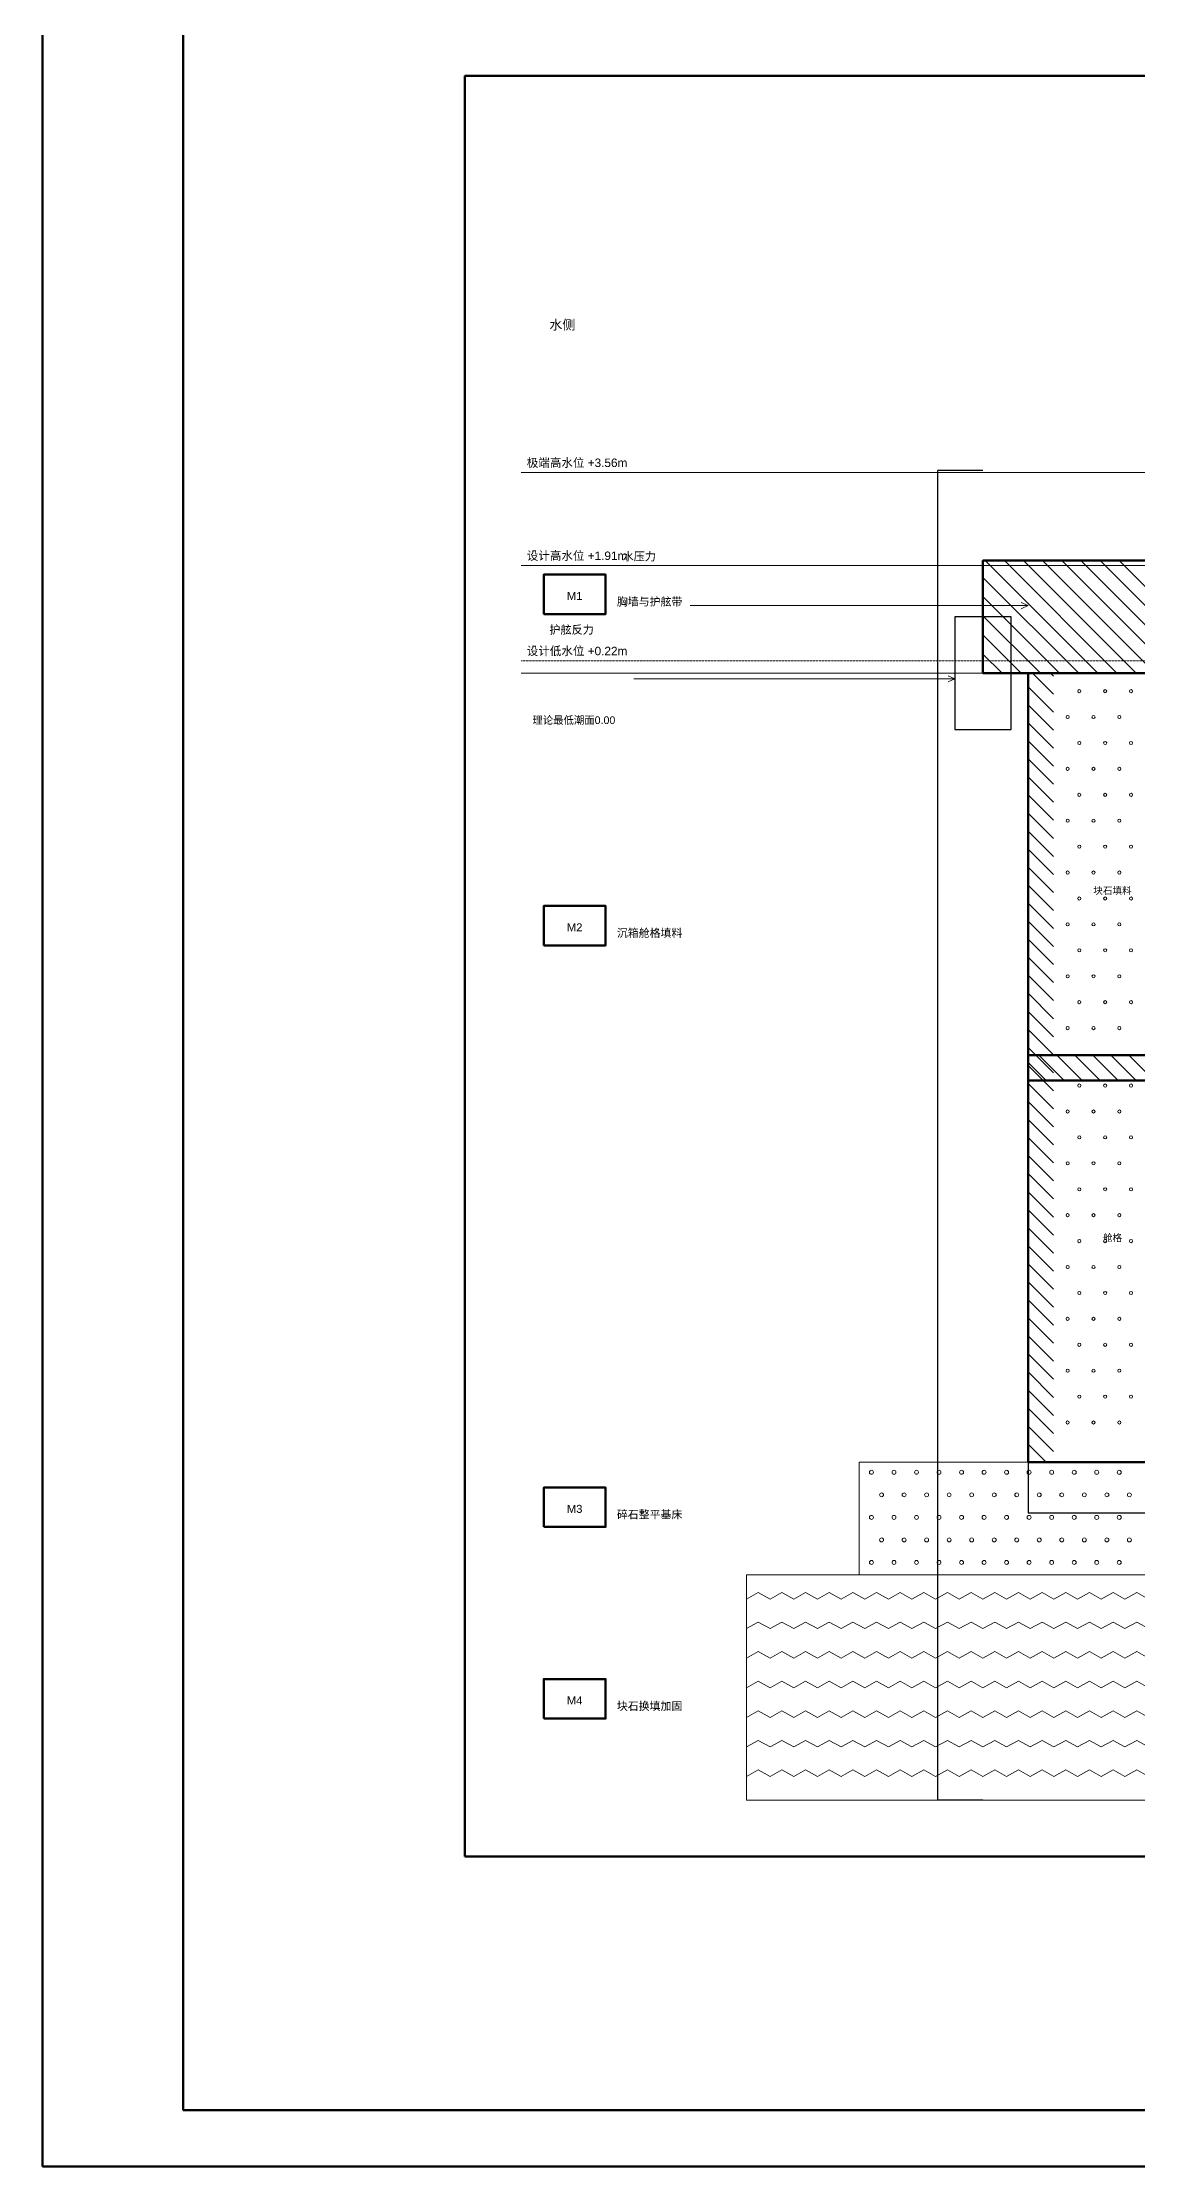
# Model space of a CAD drawing. Header units: millimetres. Extents: x 0 to 84100, y 0 to 59400.
# Drawn here: x 0 to 19445, y 0 to 37694 of the extents above; entities that cross this region are included whole.
import ezdxf
from ezdxf.enums import TextEntityAlignment as Align

# ---------------------------------------------------------------- set-up
doc = ezdxf.new("R2010")
doc.units = ezdxf.units.MM
doc.linetypes.add('DASHED', pattern=[0.75, 0.5, -0.25])
for name, color, linetype, lineweight in [('0_FRAME', 7, 'Continuous', 70), ('1_MAIN', 1, 'Continuous', 50), ('2_SECONDARY', 2, 'Continuous', 25), ('3_WATER', 4, 'DASHED', 15), ('3_WATER_LEVEL', 4, 'Continuous', 15), ('4_HATCH', 8, 'Continuous', 13), ('5_DIM', 3, 'Continuous', 15), ('6_TEXT', 7, 'Continuous', 25)]:
    doc.layers.add(name, color=color, linetype=linetype, lineweight=lineweight)
doc.styles.get("Standard").update_dxf_attribs({"font": 'arial.ttf'})
doc.dimstyles.new('ISO-25', dxfattribs={"dimtxt": 2.5, "dimasz": 2.5, "dimexe": 1.25, "dimexo": 0.625, "dimtad": 1, "dimtxsty": 'Standard', "dimcen": 2.5, "dimadec": 0, "dimazin": 0, "dimtfac": 1, "dimtmove": 0, "dimatfit": 3, "dimfxl": 1, "dimarcsym": 0})

# ---------------------------------------------------------------- blocks, each defined once
blk = doc.blocks.new('*D1')
at = {"layer": '5_DIM', "color": 0, "lineweight": -2, "transparency": 16777216}
for p, q in [((17500, 12499), (17500, 11599)), ((29500, 12499), (29500, 11599)), ((17502, 11600), (29498, 11600))]:
    blk.add_line(p, q, dxfattribs=at)
at = {"layer": '5_DIM', "color": 0, "transparency": 16777216}
for points in [[(17502, 11600), (17502, 11600), (17500, 11600)], [(29498, 11600), (29498, 11600), (29500, 11600)]]:
    blk.add_solid(points, dxfattribs=at)
at = {"layer": 'Defpoints', "color": 0, "transparency": 16777216}
for p in [(17500, 12500), (29500, 12500), (29500, 11600)]:
    blk.add_point(p, dxfattribs=at)
at = {"layer": '5_DIM', "color": 0, "transparency": 16777216, "insert": (23500, 11602), "char_height": 2.5, "attachment_point": 5}
blk.add_mtext('12000', dxfattribs=at)
blk = doc.blocks.new('*D2')
at = {"layer": '5_DIM', "color": 0, "lineweight": -2, "transparency": 16777216}
for p, q in [((16699, 30100), (15899, 30100)), ((15900, 6503), (15900, 30098)), ((16699, 6500), (15899, 6500))]:
    blk.add_line(p, q, dxfattribs=at)
at = {"layer": '5_DIM', "color": 0, "transparency": 16777216}
for points in [[(15900, 30098), (15900, 30098), (15900, 30100)], [(15900, 6503), (15900, 6503), (15900, 6500)]]:
    blk.add_solid(points, dxfattribs=at)
at = {"layer": 'Defpoints', "color": 0, "transparency": 16777216}
for p in [(15900, 30100), (16700, 30100), (16700, 6500)]:
    blk.add_point(p, dxfattribs=at)
at = {"layer": '5_DIM', "color": 0, "transparency": 16777216, "insert": (15898, 18300), "char_height": 2.5, "attachment_point": 5, "rotation": 90}
blk.add_mtext('23600', dxfattribs=at)

msp = doc.modelspace()

# ---------------------------------------------------------------- linework, layer by layer
at = {"layer": '0_FRAME'}
for points in [[(0, 0), (84100, 0), (84100, 59400), (0, 59400)], [(2500, 1000), (83100, 1000), (83100, 58400), (2500, 58400)], [(7500, 5500), (52500, 5500), (52500, 37100), (7500, 37100)], [(8900, 27550), (10000, 27550), (10000, 28250), (8900, 28250)], [(8900, 21670), (10000, 21670), (10000, 22370), (8900, 22370)], [(8900, 11350), (10000, 11350), (10000, 12050), (8900, 12050)], [(8900, 7950), (10000, 7950), (10000, 8650), (8900, 8650)]]:
    msp.add_lwpolyline(points, close=True, dxfattribs=at)
at = {"layer": '1_MAIN'}
for points in [[(16700, 26500), (30500, 26500), (30500, 28500), (16700, 28500)], [(17500, 12500), (29500, 12500), (29500, 26500), (17500, 26500)], [(17500, 19275), (29500, 19275), (29500, 19725), (17500, 19725)]]:
    msp.add_lwpolyline(points, close=True, dxfattribs=at)
at = {"layer": '2_SECONDARY'}
msp.add_lwpolyline([(16200, 25500), (17200, 25500), (17200, 27500), (16200, 27500)], close=True, dxfattribs=at)
at = {"layer": '3_WATER'}
msp.add_line((8500, 26720), (49500, 26720), dxfattribs=at)
at = {"layer": '3_WATER_LEVEL'}
for p, q in [((8500, 30060), (49500, 30060)), ((8500, 28410), (49500, 28410))]:
    msp.add_line(p, q, dxfattribs=at)
at = {"layer": '4_HATCH'}
for p, q in [((18740, 26500), (16740, 28500)), ((19080, 26500), (17080, 28500)), ((19420, 26500), (17420, 28500)), ((19760, 26500), (17760, 28500)), ((20100, 26500), (18100, 28500)), ((20440, 26500), (18440, 28500)), ((20780, 26500), (18780, 28500)), ((21120, 26500), (19120, 28500)), ((18400, 26500), (16700, 28200)), ((18060, 26500), (16700, 27860)), ((17720, 26500), (16700, 27520)), ((17380, 26500), (16700, 27180)), ((17040, 26500), (16700, 26840)), ((16700, 26500), (16700, 26500)), ((17950, 26130), (17580, 26500)), ((17950, 26450), (17900, 26500)), ((17950, 25810), (17500, 26260)), ((17950, 25490), (17500, 25940)), ((17950, 25170), (17500, 25620)), ((17950, 24850), (17500, 25300)), ((17950, 24530), (17500, 24980)), ((17950, 24210), (17500, 24660)), ((17950, 23890), (17500, 24340)), ((17950, 23570), (17500, 24020)), ((17950, 23250), (17500, 23700)), ((17950, 22930), (17500, 23380)), ((17950, 22610), (17500, 23060)), ((17950, 22290), (17500, 22740)), ((17950, 21970), (17500, 22420)), ((17950, 21650), (17500, 22100)), ((17950, 21330), (17500, 21780)), ((17950, 21010), (17500, 21460)), ((17950, 20690), (17500, 21140)), ((17950, 20370), (17500, 20820)), ((17950, 20050), (17500, 20500)), ((17950, 19730), (17500, 20180)), ((17950, 19410), (17500, 19860)), ((18140, 19275), (17690, 19725)), ((18460, 19275), (18010, 19725)), ((18780, 19275), (18330, 19725)), ((19100, 19275), (18650, 19725)), ((19420, 19275), (18970, 19725)), ((19740, 19275), (19290, 19725)), ((17820, 19275), (17500, 19595)), ((17950, 19090), (17500, 19540)), ((17500, 19275), (17500, 19275)), ((17950, 18770), (17500, 19220)), ((17950, 18450), (17500, 18900)), ((17950, 18130), (17500, 18580)), ((17950, 17810), (17500, 18260)), ((17950, 17490), (17500, 17940)), ((17950, 17170), (17500, 17620)), ((17950, 16850), (17500, 17300)), ((17950, 16530), (17500, 16980)), ((17950, 16210), (17500, 16660)), ((17950, 15890), (17500, 16340)), ((17950, 15570), (17500, 16020)), ((17950, 15250), (17500, 15700)), ((17950, 14930), (17500, 15380)), ((17950, 14610), (17500, 15060)), ((17950, 14290), (17500, 14740)), ((17950, 13970), (17500, 14420)), ((17950, 13650), (17500, 14100)), ((17950, 13330), (17500, 13780)), ((17950, 13010), (17500, 13460)), ((17950, 12690), (17500, 13140)), ((17820, 12500), (17500, 12820)), ((17500, 12500), (17500, 12500)), ((12500, 10070), (12710, 10187.6)), ((12710, 10187.6), (12920, 10070)), ((12920, 10070), (13130, 10187.6)), ((13130, 10187.6), (13340, 10070)), ((13340, 10070), (13550, 10187.6)), ((13550, 10187.6), (13760, 10070)), ((13760, 10070), (13970, 10187.6)), ((13970, 10187.6), (14180, 10070)), ((14180, 10070), (14390, 10187.6)), ((14390, 10187.6), (14600, 10070)), ((14600, 10070), (14810, 10187.6)), ((14810, 10187.6), (15020, 10070)), ((15020, 10070), (15230, 10187.6)), ((15230, 10187.6), (15440, 10070)), ((15440, 10070), (15650, 10187.6)), ((15650, 10187.6), (15860, 10070)), ((15860, 10070), (16070, 10187.6)), ((16070, 10187.6), (16280, 10070)), ((16280, 10070), (16490, 10187.6)), ((16490, 10187.6), (16700, 10070)), ((16700, 10070), (16910, 10187.6)), ((16910, 10187.6), (17120, 10070)), ((17120, 10070), (17330, 10187.6)), ((17330, 10187.6), (17540, 10070)), ((17540, 10070), (17750, 10187.6)), ((17750, 10187.6), (17960, 10070)), ((17960, 10070), (18170, 10187.6)), ((18170, 10187.6), (18380, 10070)), ((18380, 10070), (18590, 10187.6)), ((18590, 10187.6), (18800, 10070)), ((18800, 10070), (19010, 10187.6)), ((19010, 10187.6), (19220, 10070)), ((19220, 10070), (19430, 10187.6)), ((19430, 10187.6), (19640, 10070)), ((12500, 9545), (12710, 9662.6)), ((12710, 9662.6), (12920, 9545)), ((12920, 9545), (13130, 9662.6)), ((13130, 9662.6), (13340, 9545)), ((13340, 9545), (13550, 9662.6)), ((13550, 9662.6), (13760, 9545)), ((13760, 9545), (13970, 9662.6)), ((13970, 9662.6), (14180, 9545)), ((14180, 9545), (14390, 9662.6)), ((14390, 9662.6), (14600, 9545)), ((14600, 9545), (14810, 9662.6)), ((14810, 9662.6), (15020, 9545)), ((15020, 9545), (15230, 9662.6)), ((15230, 9662.6), (15440, 9545)), ((15440, 9545), (15650, 9662.6)), ((15650, 9662.6), (15860, 9545)), ((15860, 9545), (16070, 9662.6)), ((16070, 9662.6), (16280, 9545)), ((16280, 9545), (16490, 9662.6)), ((16490, 9662.6), (16700, 9545)), ((16700, 9545), (16910, 9662.6)), ((16910, 9662.6), (17120, 9545)), ((17120, 9545), (17330, 9662.6)), ((17330, 9662.6), (17540, 9545)), ((17540, 9545), (17750, 9662.6)), ((17750, 9662.6), (17960, 9545)), ((17960, 9545), (18170, 9662.6)), ((18170, 9662.6), (18380, 9545)), ((18380, 9545), (18590, 9662.6)), ((18590, 9662.6), (18800, 9545)), ((18800, 9545), (19010, 9662.6)), ((19010, 9662.6), (19220, 9545)), ((19220, 9545), (19430, 9662.6)), ((19430, 9662.6), (19640, 9545)), ((12500, 9020), (12710, 9137.6)), ((12710, 9137.6), (12920, 9020)), ((12920, 9020), (13130, 9137.6)), ((13130, 9137.6), (13340, 9020)), ((13340, 9020), (13550, 9137.6)), ((13550, 9137.6), (13760, 9020)), ((13760, 9020), (13970, 9137.6)), ((13970, 9137.6), (14180, 9020)), ((14180, 9020), (14390, 9137.6)), ((14390, 9137.6), (14600, 9020)), ((14600, 9020), (14810, 9137.6)), ((14810, 9137.6), (15020, 9020)), ((15020, 9020), (15230, 9137.6)), ((15230, 9137.6), (15440, 9020)), ((15440, 9020), (15650, 9137.6)), ((15650, 9137.6), (15860, 9020)), ((15860, 9020), (16070, 9137.6)), ((16070, 9137.6), (16280, 9020)), ((16280, 9020), (16490, 9137.6)), ((16490, 9137.6), (16700, 9020)), ((16700, 9020), (16910, 9137.6)), ((16910, 9137.6), (17120, 9020)), ((17120, 9020), (17330, 9137.6)), ((17330, 9137.6), (17540, 9020)), ((17540, 9020), (17750, 9137.6)), ((17750, 9137.6), (17960, 9020)), ((17960, 9020), (18170, 9137.6)), ((18170, 9137.6), (18380, 9020)), ((18380, 9020), (18590, 9137.6)), ((18590, 9137.6), (18800, 9020)), ((18800, 9020), (19010, 9137.6)), ((19010, 9137.6), (19220, 9020)), ((19220, 9020), (19430, 9137.6)), ((19430, 9137.6), (19640, 9020)), ((12500, 8495), (12710, 8612.6)), ((12710, 8612.6), (12920, 8495)), ((12920, 8495), (13130, 8612.6)), ((13130, 8612.6), (13340, 8495)), ((13340, 8495), (13550, 8612.6)), ((13550, 8612.6), (13760, 8495)), ((13760, 8495), (13970, 8612.6)), ((13970, 8612.6), (14180, 8495)), ((14180, 8495), (14390, 8612.6)), ((14390, 8612.6), (14600, 8495)), ((14600, 8495), (14810, 8612.6)), ((14810, 8612.6), (15020, 8495)), ((15020, 8495), (15230, 8612.6)), ((15230, 8612.6), (15440, 8495)), ((15440, 8495), (15650, 8612.6)), ((15650, 8612.6), (15860, 8495)), ((15860, 8495), (16070, 8612.6)), ((16070, 8612.6), (16280, 8495)), ((16280, 8495), (16490, 8612.6)), ((16490, 8612.6), (16700, 8495)), ((16700, 8495), (16910, 8612.6)), ((16910, 8612.6), (17120, 8495)), ((17120, 8495), (17330, 8612.6)), ((17330, 8612.6), (17540, 8495)), ((17540, 8495), (17750, 8612.6)), ((17750, 8612.6), (17960, 8495)), ((17960, 8495), (18170, 8612.6)), ((18170, 8612.6), (18380, 8495)), ((18380, 8495), (18590, 8612.6)), ((18590, 8612.6), (18800, 8495)), ((18800, 8495), (19010, 8612.6)), ((19010, 8612.6), (19220, 8495)), ((19220, 8495), (19430, 8612.6)), ((19430, 8612.6), (19640, 8495)), ((12500, 7970), (12710, 8087.6)), ((12710, 8087.6), (12920, 7970)), ((12920, 7970), (13130, 8087.6)), ((13130, 8087.6), (13340, 7970)), ((13340, 7970), (13550, 8087.6)), ((13550, 8087.6), (13760, 7970)), ((13760, 7970), (13970, 8087.6)), ((13970, 8087.6), (14180, 7970)), ((14180, 7970), (14390, 8087.6)), ((14390, 8087.6), (14600, 7970)), ((14600, 7970), (14810, 8087.6)), ((14810, 8087.6), (15020, 7970)), ((15020, 7970), (15230, 8087.6)), ((15230, 8087.6), (15440, 7970)), ((15440, 7970), (15650, 8087.6)), ((15650, 8087.6), (15860, 7970)), ((15860, 7970), (16070, 8087.6)), ((16070, 8087.6), (16280, 7970)), ((16280, 7970), (16490, 8087.6)), ((16490, 8087.6), (16700, 7970)), ((16700, 7970), (16910, 8087.6)), ((16910, 8087.6), (17120, 7970)), ((17120, 7970), (17330, 8087.6)), ((17330, 8087.6), (17540, 7970)), ((17540, 7970), (17750, 8087.6)), ((17750, 8087.6), (17960, 7970)), ((17960, 7970), (18170, 8087.6)), ((18170, 8087.6), (18380, 7970)), ((18380, 7970), (18590, 8087.6)), ((18590, 8087.6), (18800, 7970)), ((18800, 7970), (19010, 8087.6)), ((19010, 8087.6), (19220, 7970)), ((19220, 7970), (19430, 8087.6)), ((19430, 8087.6), (19640, 7970)), ((12500, 7445), (12710, 7562.6)), ((12710, 7562.6), (12920, 7445)), ((12920, 7445), (13130, 7562.6)), ((13130, 7562.6), (13340, 7445)), ((13340, 7445), (13550, 7562.6)), ((13550, 7562.6), (13760, 7445)), ((13760, 7445), (13970, 7562.6)), ((13970, 7562.6), (14180, 7445)), ((14180, 7445), (14390, 7562.6)), ((14390, 7562.6), (14600, 7445)), ((14600, 7445), (14810, 7562.6)), ((14810, 7562.6), (15020, 7445)), ((15020, 7445), (15230, 7562.6)), ((15230, 7562.6), (15440, 7445)), ((15440, 7445), (15650, 7562.6)), ((15650, 7562.6), (15860, 7445)), ((15860, 7445), (16070, 7562.6)), ((16070, 7562.6), (16280, 7445)), ((16280, 7445), (16490, 7562.6)), ((16490, 7562.6), (16700, 7445)), ((16700, 7445), (16910, 7562.6)), ((16910, 7562.6), (17120, 7445)), ((17120, 7445), (17330, 7562.6)), ((17330, 7562.6), (17540, 7445)), ((17540, 7445), (17750, 7562.6)), ((17750, 7562.6), (17960, 7445)), ((17960, 7445), (18170, 7562.6)), ((18170, 7562.6), (18380, 7445)), ((18380, 7445), (18590, 7562.6)), ((18590, 7562.6), (18800, 7445)), ((18800, 7445), (19010, 7562.6)), ((19010, 7562.6), (19220, 7445)), ((19220, 7445), (19430, 7562.6)), ((19430, 7562.6), (19640, 7445)), ((12500, 6920), (12710, 7037.6)), ((12710, 7037.6), (12920, 6920)), ((12920, 6920), (13130, 7037.6)), ((13130, 7037.6), (13340, 6920)), ((13340, 6920), (13550, 7037.6)), ((13550, 7037.6), (13760, 6920)), ((13760, 6920), (13970, 7037.6)), ((13970, 7037.6), (14180, 6920)), ((14180, 6920), (14390, 7037.6)), ((14390, 7037.6), (14600, 6920)), ((14600, 6920), (14810, 7037.6)), ((14810, 7037.6), (15020, 6920)), ((15020, 6920), (15230, 7037.6)), ((15230, 7037.6), (15440, 6920)), ((15440, 6920), (15650, 7037.6)), ((15650, 7037.6), (15860, 6920)), ((15860, 6920), (16070, 7037.6)), ((16070, 7037.6), (16280, 6920)), ((16280, 6920), (16490, 7037.6)), ((16490, 7037.6), (16700, 6920)), ((16700, 6920), (16910, 7037.6)), ((16910, 7037.6), (17120, 6920)), ((17120, 6920), (17330, 7037.6)), ((17330, 7037.6), (17540, 6920)), ((17540, 6920), (17750, 7037.6)), ((17750, 7037.6), (17960, 6920)), ((17960, 6920), (18170, 7037.6)), ((18170, 7037.6), (18380, 6920)), ((18380, 6920), (18590, 7037.6)), ((18590, 7037.6), (18800, 6920)), ((18800, 6920), (19010, 7037.6)), ((19010, 7037.6), (19220, 6920)), ((19220, 6920), (19430, 7037.6)), ((19430, 7037.6), (19640, 6920))]:
    msp.add_line(p, q, dxfattribs=at)
for points in [[(14500, 10500), (50500, 10500), (50500, 12500), (14500, 12500)], [(12500, 6500), (52500, 6500), (52500, 10500), (12500, 10500)]]:
    msp.add_lwpolyline(points, close=True, dxfattribs=at)
for centre, radius in [((18410, 26183), 28), ((18870, 26183), 28), ((19330, 26183), 28), ((18203, 25723), 28), ((18663, 25723), 28), ((19123, 25723), 28), ((18410, 25263), 28), ((18870, 25263), 28), ((19330, 25263), 28), ((18203, 24803), 28), ((18663, 24803), 28), ((19123, 24803), 28), ((18410, 24343), 28), ((18870, 24343), 28), ((19330, 24343), 28), ((18203, 23883), 28), ((18663, 23883), 28), ((19123, 23883), 28), ((18410, 23423), 28), ((18870, 23423), 28), ((19330, 23423), 28), ((18203, 22963), 28), ((18663, 22963), 28), ((19123, 22963), 28), ((18410, 22503), 28), ((18870, 22503), 28), ((19330, 22503), 28), ((18203, 22043), 28), ((18663, 22043), 28), ((19123, 22043), 28), ((18410, 21583), 28), ((18870, 21583), 28), ((19330, 21583), 28), ((18203, 21123), 28), ((18663, 21123), 28), ((19123, 21123), 28), ((18410, 20663), 28), ((18870, 20663), 28), ((19330, 20663), 28), ((18203, 20203), 28), ((18663, 20203), 28), ((19123, 20203), 28), ((18410, 19183), 28), ((18870, 19183), 28), ((19330, 19183), 28), ((18203, 18723), 28), ((18663, 18723), 28), ((19123, 18723), 28), ((18410, 18263), 28), ((18870, 18263), 28), ((19330, 18263), 28), ((18203, 17803), 28), ((18663, 17803), 28), ((19123, 17803), 28), ((18410, 17343), 28), ((18870, 17343), 28), ((19330, 17343), 28), ((18203, 16883), 28), ((18663, 16883), 28), ((19123, 16883), 28), ((18410, 16423), 28), ((18870, 16423), 28), ((19330, 16423), 28), ((18203, 15963), 28), ((18663, 15963), 28), ((19123, 15963), 28), ((18410, 15503), 28), ((18870, 15503), 28), ((19330, 15503), 28), ((18203, 15043), 28), ((18663, 15043), 28), ((19123, 15043), 28), ((18410, 14583), 28), ((18870, 14583), 28), ((19330, 14583), 28), ((18203, 14123), 28), ((18663, 14123), 28), ((19123, 14123), 28), ((18410, 13663), 28), ((18870, 13663), 28), ((19330, 13663), 28), ((18203, 13203), 28), ((18663, 13203), 28), ((19123, 13203), 28), ((14720, 12320), 35), ((15120, 12320), 35), ((15520, 12320), 35), ((15920, 12320), 35), ((16320, 12320), 35), ((16720, 12320), 35), ((17120, 12320), 35), ((17520, 12320), 35), ((17920, 12320), 35), ((18320, 12320), 35), ((18720, 12320), 35), ((19120, 12320), 35), ((14900, 11920), 35), ((15300, 11920), 35), ((15700, 11920), 35), ((16100, 11920), 35), ((16500, 11920), 35), ((16900, 11920), 35), ((17300, 11920), 35), ((17700, 11920), 35), ((18100, 11920), 35), ((18500, 11920), 35), ((18900, 11920), 35), ((19300, 11920), 35), ((14720, 11520), 35), ((15120, 11520), 35), ((15520, 11520), 35), ((15920, 11520), 35), ((16320, 11520), 35), ((16720, 11520), 35), ((17120, 11520), 35), ((17520, 11520), 35), ((17920, 11520), 35), ((18320, 11520), 35), ((18720, 11520), 35), ((19120, 11520), 35), ((14900, 11120), 35), ((15300, 11120), 35), ((15700, 11120), 35), ((16100, 11120), 35), ((16500, 11120), 35), ((16900, 11120), 35), ((17300, 11120), 35), ((17700, 11120), 35), ((18100, 11120), 35), ((18500, 11120), 35), ((18900, 11120), 35), ((19300, 11120), 35), ((14720, 10720), 35), ((15120, 10720), 35), ((15520, 10720), 35), ((15920, 10720), 35), ((16320, 10720), 35), ((16720, 10720), 35), ((17120, 10720), 35), ((17520, 10720), 35), ((17920, 10720), 35), ((18320, 10720), 35), ((18720, 10720), 35), ((19120, 10720), 35)]:
    msp.add_circle(centre, radius, dxfattribs=at)
at = {"layer": '5_DIM'}
for p, q in [((11500, 27700), (17500, 27700)), ((17500, 27700), (17380, 27754)), ((17500, 27700), (17380, 27646)), ((8500, 26500), (49500, 26500)), ((10500, 26400), (16200, 26400)), ((16200, 26400), (16080, 26454)), ((16200, 26400), (16080, 26346))]:
    msp.add_line(p, q, dxfattribs=at)

# ---------------------------------------------------------------- texts
at = {"layer": '6_TEXT'}
for s, height, p in [('水侧', 170, (9000, 32600)), ('极端高水位 +3.56m', 150, (8600, 30160)), ('设计高水位 +1.91m', 150, (8600, 28510)), ('水压力', 145, (10300, 28500)), ('胸墙与护舷带', 142, (10200, 27700)), ('护舷反力', 145, (9000, 27200)), ('设计低水位 +0.22m', 150, (8600, 26820)), ('理论最低潮面0.00', 135, (8700, 25600)), ('沉箱舱格填料', 142, (10200, 21820)), ('碎石整平基床', 142, (10200, 11500)), ('块石换填加固', 142, (10200, 8100))]:
    msp.add_text(s, height=height, dxfattribs=at).set_placement(p)
for s, height, p in [('M1', 142, (9450, 27800)), ('块石填料', 125, (19000, 22580)), ('M2', 142, (9450, 21920)), ('舱格', 125, (19000, 16420)), ('M3', 142, (9450, 11600)), ('M4', 142, (9450, 8200))]:
    msp.add_text(s, height=height, dxfattribs=at).set_placement(p, align=Align.CENTER)

# ---------------------------------------------------------------- dimensions: what is measured, and where the dimension line sits
at = {"layer": '5_DIM'}
dim = msp.add_linear_dim(base=(15900, 30100), p1=(16700, 6500), p2=(16700, 30100), angle=90, dimstyle='ISO-25', dxfattribs=at)
dim.commit()
dim.dimension.update_dxf_attribs({"geometry": '*D2', "text_midpoint": (15898.098, 18300)})
dim = msp.add_linear_dim(base=(29500, 11600), p1=(17500, 12500), p2=(29500, 12500), dimstyle='ISO-25', dxfattribs=at)
dim.commit()
dim.dimension.update_dxf_attribs({"geometry": '*D1', "text_midpoint": (23500, 11601.901)})

doc.saveas('drawing.dxf')
